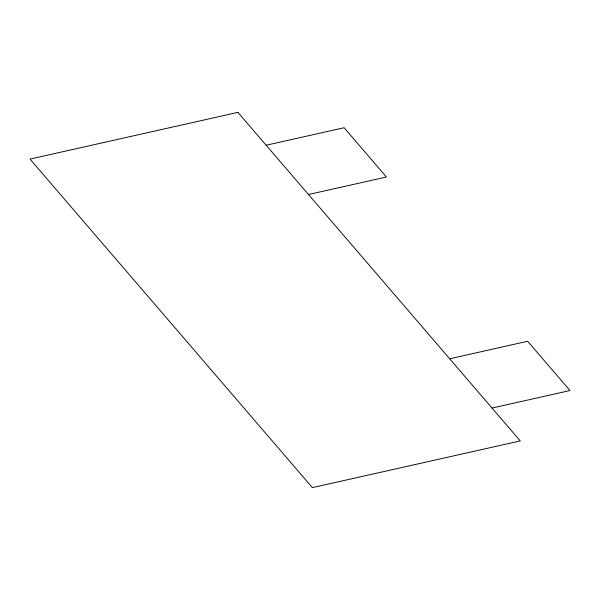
<?xml version="1.0" encoding="UTF-8"?>
<svg xmlns="http://www.w3.org/2000/svg" width="600" height="600" viewBox="0 0 600 600"><rect width="100%" height="100%" fill="white"/><g stroke="black" fill="none" stroke-linecap="round" stroke-linejoin="round"><path stroke-width="0.9" d="M266.138 145.238L344.108 127.725L386.46 177L308.498 194.513M449.678 358.785L527.648 341.265L570 390.548L492.037 408.06M237.907 112.38L30 159.083L312.368 487.62L520.275 440.918L237.907 112.38"/></g></svg>
